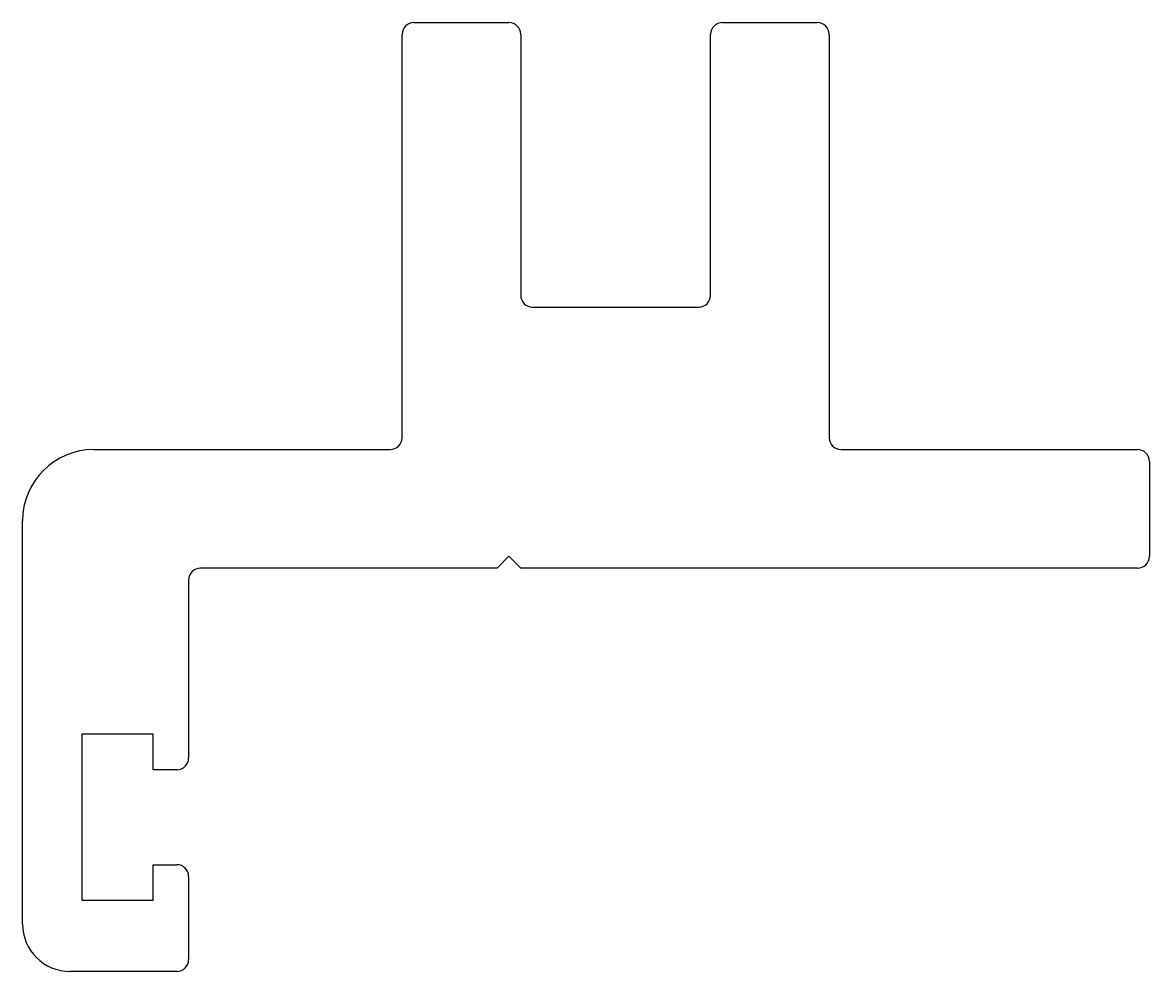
# Model space of a CAD drawing. Extents: x 182.5 to 230, y 260.8 to 300.8.
import ezdxf

# ---------------------------------------------------------------- set-up
doc = ezdxf.new("R2010")
doc.units = 0
doc.header["$LTSCALE"] = 15
doc.layers.get('0').update_dxf_attribs({"linetype": 'CONTINUOUS'})

msp = doc.modelspace()

# ---------------------------------------------------------------- linework, layer by layer
at = {"color": 0, "linetype": 'BYBLOCK'}
for p, q in [((198.953, 300.806), (202.953, 300.806)), ((211.953, 300.806), (215.953, 300.806)), ((198.453, 283.306), (198.453, 300.306)), ((203.453, 300.306), (203.453, 289.306)), ((211.453, 289.306), (211.453, 300.306)), ((216.453, 300.306), (216.453, 283.306)), ((203.953, 288.806), (210.953, 288.806)), ((185.453, 282.806), (197.953, 282.806)), ((216.953, 282.806), (229.453, 282.806)), ((229.953, 282.306), (229.953, 278.306)), ((182.453, 262.806), (182.453, 279.806)), ((202.953, 278.306), (202.453, 277.806)), ((203.453, 277.806), (202.953, 278.306)), ((202.453, 277.806), (189.953, 277.806)), ((229.453, 277.806), (203.453, 277.806)), ((189.453, 277.306), (189.453, 269.806)), ((187.953, 270.806), (184.953, 270.806)), ((184.953, 270.806), (184.953, 263.806)), ((187.953, 269.306), (187.953, 270.806)), ((188.953, 269.306), (187.953, 269.306)), ((187.953, 265.306), (188.953, 265.306)), ((187.953, 263.806), (187.953, 265.306)), ((189.453, 264.806), (189.453, 261.306)), ((184.953, 263.806), (187.953, 263.806)), ((188.953, 260.806), (184.453, 260.806))]:
    msp.add_line(p, q, dxfattribs=at)
for centre, radius, start, end in [((198.953, 300.306), 0.5, 90, 180), ((202.953, 300.306), 0.5, 0, 90), ((211.953, 300.306), 0.5, 90, 180), ((215.953, 300.306), 0.5, 0, 90), ((203.953, 289.306), 0.5, 180, 270), ((210.953, 289.306), 0.5, 270, 0), ((197.953, 283.306), 0.5, 270, 0), ((216.953, 283.306), 0.5, 180, 270), ((185.453, 279.806), 3, 90, 180), ((229.453, 282.306), 0.5, 0, 90), ((229.453, 278.306), 0.5, 270, 0), ((189.953, 277.306), 0.5, 90, 180), ((188.953, 269.806), 0.5, 270, 0), ((188.953, 264.806), 0.5, 0, 90), ((184.453, 262.806), 2, 180, 270), ((188.953, 261.306), 0.5, 270, 0)]:
    msp.add_arc(centre, radius, start, end, dxfattribs=at)

doc.saveas('drawing.dxf')
